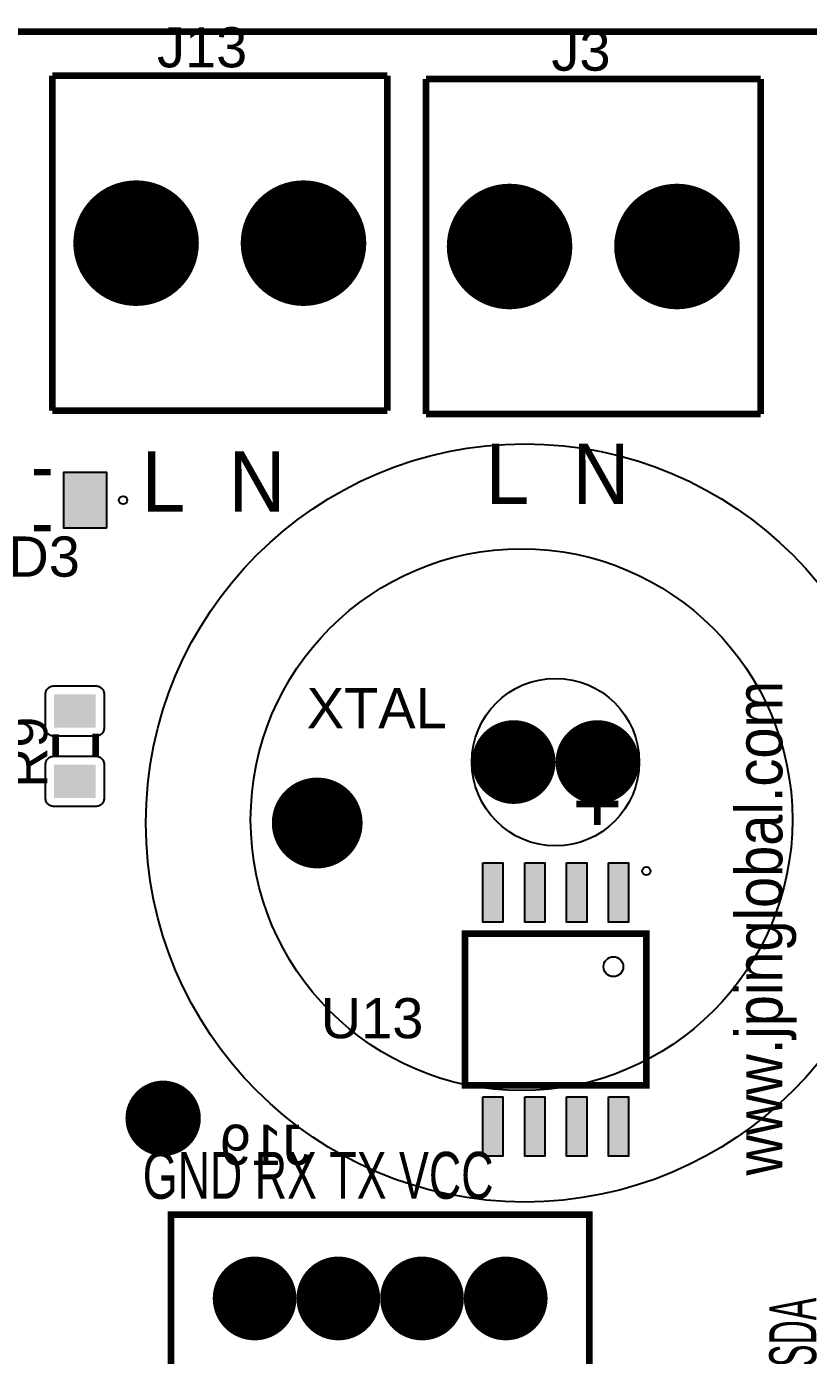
# Model space of a CAD drawing. Header units: inches. Extents: x -2.05 to 2.05, y -1.97 to 1.97.
# Drawn here: x -0.285 to 0.649, y 0.383 to 1.971 of the extents above; entities that cross this region are included whole.
import ezdxf

# ---------------------------------------------------------------- set-up
doc = ezdxf.new("R2010")
doc.units = ezdxf.units.IN
doc.layers.get('0').update_dxf_attribs({"linetype": 'CONTINUOUS'})

# ---------------------------------------------------------------- blocks, each defined once
blk = doc.blocks.new('RPAD')
blk.add_trace([(-0.5, -0.5), (-0.5, 0.5), (0.5, -0.5), (0.5, 0.5)])
blk = doc.blocks.new('EPAD')
at = {"const_width": 0.5}
blk.add_lwpolyline([(-0.25, 0, 1), (0.25, 0, 1)], format="xyb", close=True, dxfattribs=at)

msp = doc.modelspace()

# ---------------------------------------------------------------- linework, layer by layer
for points, const_width in [([(-2.045209, -1.970364), (2.045209, -1.970364), (2.045209, 1.964352), (-2.045209, 1.964352), (-2.045209, -1.970364)], 0.008), ([(-2.045209, -1.970364), (2.045209, -1.970364), (2.045209, 1.964352), (-2.045209, 1.964352), (-2.045209, -1.970364)], 0.008), ([(-2.045209, -1.970364), (2.045209, -1.970364), (2.045209, 1.964352), (-2.045209, 1.964352), (-2.045209, -1.970364)], 0.008), ([(-0.25413, 1.911844), (-0.25413, 1.511844)], 0.008), ([(-0.25413, 1.911844), (0.14587, 1.911844)], 0.008), ([(-0.25413, 1.911844), (-0.25413, 1.511844)], 0.008), ([(-0.25413, 1.911844), (0.14587, 1.911844)], 0.008), ([(-0.25413, 1.911844), (-0.25413, 1.511844)], 0.008), ([(-0.25413, 1.911844), (0.14587, 1.911844)], 0.008), ([(0.14587, 1.911844), (0.14587, 1.511844)], 0.008), ([(0.14587, 1.911844), (0.14587, 1.511844)], 0.008), ([(0.14587, 1.911844), (0.14587, 1.511844)], 0.008), ([(0.192067, 1.907844), (0.192067, 1.507844)], 0.008), ([(0.192067, 1.907844), (0.592067, 1.907844)], 0.008), ([(0.192067, 1.907844), (0.192067, 1.507844)], 0.008), ([(0.192067, 1.907844), (0.592067, 1.907844)], 0.008), ([(0.192067, 1.907844), (0.192067, 1.507844)], 0.008), ([(0.192067, 1.907844), (0.592067, 1.907844)], 0.008), ([(0.592067, 1.907844), (0.592067, 1.507844)], 0.008), ([(0.592067, 1.907844), (0.592067, 1.507844)], 0.008), ([(0.592067, 1.907844), (0.592067, 1.507844)], 0.008), ([(-0.25413, 1.511844), (0.14587, 1.511844)], 0.008), ([(-0.25413, 1.511844), (0.14587, 1.511844)], 0.008), ([(-0.25413, 1.511844), (0.14587, 1.511844)], 0.008), ([(0.192067, 1.507844), (0.592067, 1.507844)], 0.008), ([(0.192067, 1.507844), (0.592067, 1.507844)], 0.008), ([(0.192067, 1.507844), (0.592067, 1.507844)], 0.008), ([(-0.25626, 1.438329), (-0.275945, 1.438329)], 0.007874), ([(-0.25626, 1.438329), (-0.275945, 1.438329)], 0.007874), ([(-0.25626, 1.438329), (-0.275945, 1.438329)], 0.007874), ([(-0.25626, 1.3714), (-0.275945, 1.3714)], 0.007874), ([(-0.25626, 1.3714), (-0.275945, 1.3714)], 0.007874), ([(-0.25626, 1.3714), (-0.275945, 1.3714)], 0.007874), ([(-0.250331, 1.097951), (-0.250331, 1.124951)], 0.008), ([(-0.250331, 1.097951), (-0.250331, 1.124951)], 0.008), ([(-0.250331, 1.097951), (-0.250331, 1.124951)], 0.008), ([(-0.202331, 1.097951), (-0.202331, 1.125951)], 0.008), ([(-0.202331, 1.097951), (-0.202331, 1.125951)], 0.008), ([(-0.202331, 1.097951), (-0.202331, 1.125951)], 0.008), ([(0.397004, 1.017014), (0.397004, 1.067014)], 0.008), ([(0.397004, 1.017014), (0.397004, 1.067014)], 0.008), ([(0.397004, 1.017014), (0.397004, 1.067014)], 0.008), ([(0.422004, 1.042014), (0.372004, 1.042014)], 0.008), ([(0.422004, 1.042014), (0.372004, 1.042014)], 0.008), ([(0.422004, 1.042014), (0.372004, 1.042014)], 0.008), ([(0.238909, 0.886974), (0.238909, 0.705872), (0.455445, 0.705872), (0.455445, 0.886974), (0.238909, 0.886974)], 0.007874), ([(0.238909, 0.886974), (0.238909, 0.705872), (0.455445, 0.705872), (0.455445, 0.886974), (0.238909, 0.886974)], 0.007874), ([(0.238909, 0.886974), (0.238909, 0.705872), (0.455445, 0.705872), (0.455445, 0.886974), (0.238909, 0.886974)], 0.007874), ([(-0.112524, 0.301281), (0.387476, 0.301281), (0.387476, 0.551281), (-0.112524, 0.551281), (-0.112524, 0.301281)], 0.008), ([(-0.112524, 0.301281), (0.387476, 0.301281), (0.387476, 0.551281), (-0.112524, 0.551281), (-0.112524, 0.301281)], 0.008), ([(-0.112524, 0.301281), (0.387476, 0.301281), (0.387476, 0.551281), (-0.112524, 0.551281), (-0.112524, 0.301281)], 0.008)]:
    msp.add_lwpolyline(points, dxfattribs=dict(const_width=const_width))
for points in [[(-0.189421, 1.371364), (-0.240421, 1.371364), (-0.240421, 1.438364), (-0.189421, 1.438364), (-0.189421, 1.371364)], [(-0.262331, 1.132951), (-0.262331, 1.172951), (-0.26228, 1.17399), (-0.262132, 1.174995), (-0.26189, 1.175962), (-0.261559, 1.176886), (-0.261144, 1.177763), (-0.26065, 1.178587), (-0.26008, 1.179354), (-0.25944, 1.18006), (-0.258734, 1.1807), (-0.257967, 1.18127), (-0.257143, 1.181764), (-0.256266, 1.182179), (-0.255342, 1.18251), (-0.254375, 1.182752), (-0.25337, 1.1829), (-0.252331, 1.182951), (-0.202331, 1.182951), (-0.201291, 1.1829), (-0.200286, 1.182752), (-0.199319, 1.18251), (-0.198395, 1.182179), (-0.197519, 1.181764), (-0.196695, 1.18127), (-0.195928, 1.1807), (-0.195221, 1.18006), (-0.194581, 1.179354), (-0.194012, 1.178587), (-0.193517, 1.177763), (-0.193102, 1.176886), (-0.192772, 1.175962), (-0.19253, 1.174995), (-0.192381, 1.17399), (-0.192331, 1.172951), (-0.192331, 1.132951), (-0.192381, 1.131911), (-0.19253, 1.130906), (-0.192772, 1.129939), (-0.193102, 1.129015), (-0.193517, 1.128139), (-0.194012, 1.127315), (-0.194581, 1.126547), (-0.195221, 1.125841), (-0.195928, 1.125201), (-0.196695, 1.124632), (-0.197519, 1.124137), (-0.198395, 1.123722), (-0.199319, 1.123392), (-0.200286, 1.12315), (-0.201291, 1.123001), (-0.202331, 1.122951), (-0.252331, 1.122951), (-0.25337, 1.123001), (-0.254375, 1.12315), (-0.255342, 1.123392), (-0.256266, 1.123722), (-0.257143, 1.124137), (-0.257967, 1.124632), (-0.258734, 1.125201), (-0.25944, 1.125841), (-0.26008, 1.126547), (-0.26065, 1.127315), (-0.261144, 1.128139), (-0.261559, 1.129015), (-0.26189, 1.129939), (-0.262132, 1.130906), (-0.26228, 1.131911), (-0.262331, 1.132951)], [(-0.262331, 1.048951), (-0.262331, 1.088951), (-0.26228, 1.08999), (-0.262132, 1.090995), (-0.26189, 1.091962), (-0.261559, 1.092886), (-0.261144, 1.093763), (-0.26065, 1.094587), (-0.26008, 1.095354), (-0.25944, 1.09606), (-0.258734, 1.0967), (-0.257967, 1.09727), (-0.257143, 1.097764), (-0.256266, 1.098179), (-0.255342, 1.09851), (-0.254375, 1.098752), (-0.25337, 1.0989), (-0.252331, 1.098951), (-0.202331, 1.098951), (-0.201291, 1.0989), (-0.200286, 1.098752), (-0.199319, 1.09851), (-0.198395, 1.098179), (-0.197519, 1.097764), (-0.196695, 1.09727), (-0.195928, 1.0967), (-0.195221, 1.09606), (-0.194581, 1.095354), (-0.194012, 1.094587), (-0.193517, 1.093763), (-0.193102, 1.092886), (-0.192772, 1.091962), (-0.19253, 1.090995), (-0.192381, 1.08999), (-0.192331, 1.088951), (-0.192331, 1.048951), (-0.192381, 1.047911), (-0.19253, 1.046906), (-0.192772, 1.045939), (-0.193102, 1.045015), (-0.193517, 1.044139), (-0.194012, 1.043315), (-0.194581, 1.042547), (-0.195221, 1.041841), (-0.195928, 1.041201), (-0.196695, 1.040632), (-0.197519, 1.040137), (-0.198395, 1.039722), (-0.199319, 1.039392), (-0.200286, 1.03915), (-0.201291, 1.039001), (-0.202331, 1.038951), (-0.252331, 1.038951), (-0.25337, 1.039001), (-0.254375, 1.03915), (-0.255342, 1.039392), (-0.256266, 1.039722), (-0.257143, 1.040137), (-0.257967, 1.040632), (-0.258734, 1.041201), (-0.25944, 1.041841), (-0.26008, 1.042547), (-0.26065, 1.043315), (-0.261144, 1.044139), (-0.261559, 1.045015), (-0.26189, 1.045939), (-0.262132, 1.046906), (-0.26228, 1.047911), (-0.262331, 1.048951)], [(0.260177, 0.971687), (0.284177, 0.971687), (0.284177, 0.900687), (0.260177, 0.900687), (0.260177, 0.971687)], [(0.310177, 0.971687), (0.334177, 0.971687), (0.334177, 0.900687), (0.310177, 0.900687), (0.310177, 0.971687)], [(0.360177, 0.971687), (0.384177, 0.971687), (0.384177, 0.900687), (0.360177, 0.900687), (0.360177, 0.971687)], [(0.410177, 0.971687), (0.434177, 0.971687), (0.434177, 0.900687), (0.410177, 0.900687), (0.410177, 0.971687)], [(0.260177, 0.692159), (0.284177, 0.692159), (0.284177, 0.621159), (0.260177, 0.621159), (0.260177, 0.692159)], [(0.310177, 0.692159), (0.334177, 0.692159), (0.334177, 0.621159), (0.310177, 0.621159), (0.310177, 0.692159)], [(0.360177, 0.692159), (0.384177, 0.692159), (0.384177, 0.621159), (0.360177, 0.621159), (0.360177, 0.692159)], [(0.410177, 0.692159), (0.434177, 0.692159), (0.434177, 0.621159), (0.410177, 0.621159), (0.410177, 0.692159)]]:
    msp.add_lwpolyline(points, close=True)
for centre, radius in [((0.310295, 1.01925), 0.452756), ((0.310295, 1.01925), 0.452756), ((0.310295, 1.01925), 0.452756), ((-0.169646, 1.404864), 0.004921), ((-0.169646, 1.404864), 0.004921), ((-0.169646, 1.404864), 0.004921), ((0.306358, 1.023187), 0.323616), ((0.306358, 1.023187), 0.323616), ((0.306358, 1.023187), 0.323616), ((0.347004, 1.092014), 0.1), ((0.347004, 1.092014), 0.1), ((0.347004, 1.092014), 0.1), ((0.455445, 0.961778), 0.004921), ((0.455445, 0.961778), 0.004921), ((0.455445, 0.961778), 0.004921), ((0.416075, 0.847604), 0.011811), ((0.416075, 0.847604), 0.011811), ((0.416075, 0.847604), 0.011811)]:
    msp.add_circle(centre, radius)

# ---------------------------------------------------------------- block references
for name, p, xscale, yscale in [('EPAD', (-0.15413, 1.711844), 0.15, 0.15), ('EPAD', (0.04587, 1.711844), 0.15, 0.15), ('EPAD', (0.292067, 1.707844), 0.15, 0.15), ('EPAD', (0.492067, 1.707844), 0.15, 0.15), ('EPAD', (0.297004, 1.092014), 0.1, 0.1), ('EPAD', (0.397004, 1.092014), 0.1, 0.1), ('EPAD', (0.062264, 1.01925), 0.108425, 0.108425), ('RPAD', (0.272177, 0.936187), 0.024, 0.071), ('RPAD', (0.322177, 0.936187), 0.024, 0.071), ('RPAD', (0.372177, 0.936187), 0.024, 0.071), ('RPAD', (0.422177, 0.936187), 0.024, 0.071), ('EPAD', (-0.121807, 0.666499), 0.09, 0.09), ('RPAD', (0.272177, 0.656659), 0.024, 0.071), ('RPAD', (0.322177, 0.656659), 0.024, 0.071), ('RPAD', (0.372177, 0.656659), 0.024, 0.071), ('RPAD', (0.422177, 0.656659), 0.024, 0.071), ('EPAD', (-0.012524, 0.451281), 0.1, 0.1), ('EPAD', (0.087476, 0.451281), 0.1, 0.1), ('EPAD', (0.187476, 0.451281), 0.1, 0.1), ('EPAD', (0.287476, 0.451281), 0.1, 0.1)]:
    msp.add_blockref(name, p, dxfattribs=dict(xscale=xscale, yscale=yscale))
for p, xscale, yscale, rotation in [((-0.214921, 1.404864), 0.051, 0.067, 180), ((-0.227331, 1.152951), 0.04, 0.05, 90), ((-0.227331, 1.068951), 0.04, 0.05, 90)]:
    msp.add_blockref('RPAD', p, dxfattribs=dict(xscale=xscale, yscale=yscale, rotation=rotation))

# ---------------------------------------------------------------- texts
for s, height, width, p in [('J13', 0.048, 1.041667, (-0.12913, 1.921844)), ('J13', 0.048, 1.041667, (-0.12913, 1.921844)), ('J13', 0.048, 1.041667, (-0.12913, 1.921844)), ('J3', 0.048, 1.041667, (0.342067, 1.917844)), ('J3', 0.048, 1.041667, (0.342067, 1.917844)), ('J3', 0.048, 1.041667, (0.342067, 1.917844)), ('L  N', 0.072, 0.972222, (-0.147626, 1.391234)), ('L  N', 0.072, 0.972222, (-0.147626, 1.391234)), ('L  N', 0.072, 0.972222, (-0.147626, 1.391234)), ('L  N', 0.072, 0.972222, (0.263374, 1.400234)), ('L  N', 0.072, 0.972222, (0.263374, 1.400234)), ('L  N', 0.072, 0.972222, (0.263374, 1.400234)), ('D3', 0.048, 1.041667, (-0.306752, 1.313463)), ('D3', 0.048, 1.041667, (-0.306752, 1.313463)), ('D3', 0.048, 1.041667, (-0.306752, 1.313463)), ('XTAL', 0.048, 1.041667, (0.049744, 1.132384)), ('XTAL', 0.048, 1.041667, (0.049744, 1.132384)), ('XTAL', 0.048, 1.041667, (0.049744, 1.132384)), ('U13', 0.048, 1.041667, (0.066453, 0.762093)), ('U13', 0.048, 1.041667, (0.066453, 0.762093)), ('U13', 0.048, 1.041667, (0.066453, 0.762093)), ('GND RX TX VCC', 0.056, 0.714286, (-0.146122, 0.570329)), ('GND RX TX VCC', 0.056, 0.714286, (-0.146122, 0.570329)), ('GND RX TX VCC', 0.056, 0.714286, (-0.146122, 0.570329))]:
    msp.add_text(s, height=height, dxfattribs=dict(width=width)).set_placement(p)
for s, height, width, p in [('www.jpinglobal.com', 0.056, 0.892857, (0.617972, 0.598171)), ('www.jpinglobal.com', 0.056, 0.892857, (0.617972, 0.598171)), ('www.jpinglobal.com', 0.056, 0.892857, (0.617972, 0.598171)), ('R9', 0.048, 1.041667, (-0.260331, 1.060951)), ('R9', 0.048, 1.041667, (-0.260331, 1.060951)), ('R9', 0.048, 1.041667, (-0.260331, 1.060951)), ('VCC GND SCL SDA', 0.056, 0.535714, (0.658374, 0.084234)), ('VCC GND SCL SDA', 0.056, 0.535714, (0.658374, 0.084234)), ('VCC GND SCL SDA', 0.056, 0.535714, (0.658374, 0.084234))]:
    msp.add_text(s, height=height, rotation=90, dxfattribs=dict(width=width)).set_placement(p)
at = {"text_generation_flag": 2, "width": 1.041667}
msp.add_text('J19', height=0.048, dxfattribs=at).set_placement((0.053925, 0.610856))
msp.add_text('J19', height=0.048, dxfattribs=at).set_placement((0.053925, 0.610856))
msp.add_text('J19', height=0.048, dxfattribs=at).set_placement((0.053925, 0.610856))

doc.saveas('drawing.dxf')
